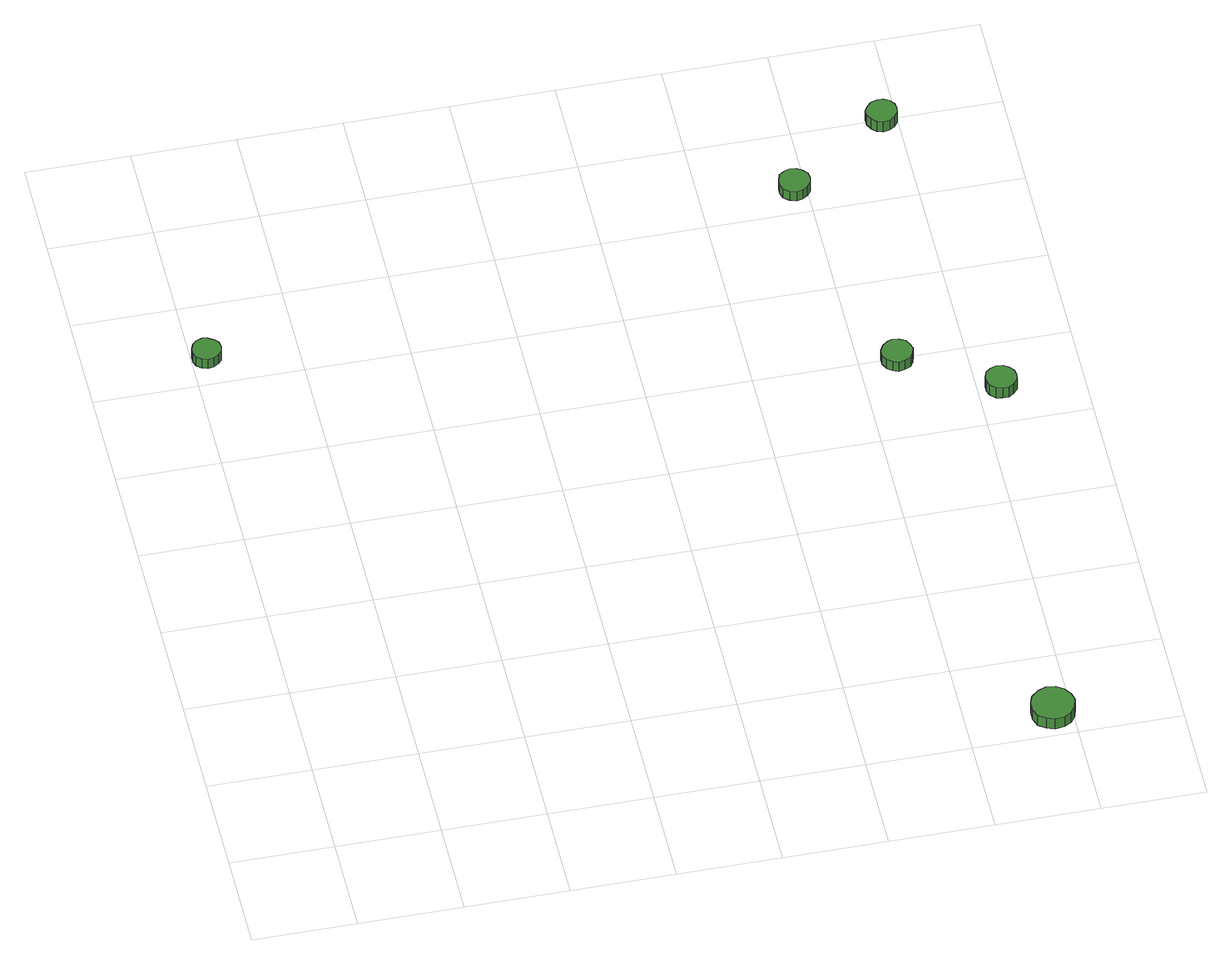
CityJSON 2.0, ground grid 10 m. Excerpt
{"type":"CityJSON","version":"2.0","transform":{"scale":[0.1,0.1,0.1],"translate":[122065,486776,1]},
"CityObjects":{
"tree1":{"type":"SolitaryVegetationObject","attributes":{"function":"something"},"geometry":[{"type":"MultiSurface","lod":"1","boundaries":[[[0,1,2,3,4,5,6,7,8,9,10,11,12,13,14]],[[15,16,17,18,19,20,21,22,23,24,25,26,27,28,29]],[[0,29,28,1]],[[1,28,27,2]],[[2,27,26,3]],[[3,26,25,4]],[[4,25,24,5]],[[5,24,23,6]],[[6,23,22,7]],[[7,22,21,8]],[[8,21,20,9]],[[9,20,19,10]],[[10,19,18,11]],[[11,18,17,12]],[[12,17,16,13]],[[13,16,15,14]],[[14,15,29,0]]]}]},
"tree2":{"type":"SolitaryVegetationObject","attributes":{"function":"something"},"geometry":[{"type":"MultiSurface","lod":"1","boundaries":[[[30,31,32,33,34,35,36,37,38,39,40,41,42,43,44]],[[45,46,47,48,49,50,51,52,53,54,55,56,57,58,59]],[[30,59,58,31]],[[31,58,57,32]],[[32,57,56,33]],[[33,56,55,34]],[[34,55,54,35]],[[35,54,53,36]],[[36,53,52,37]],[[37,52,51,38]],[[38,51,50,39]],[[39,50,49,40]],[[40,49,48,41]],[[41,48,47,42]],[[42,47,46,43]],[[43,46,45,44]],[[44,45,59,30]]]}]},
"tree3":{"type":"SolitaryVegetationObject","attributes":{"function":"something"},"geometry":[{"type":"MultiSurface","lod":"1","boundaries":[[[60,61,62,63,64,65,66,67,68,69,70,71,72,73,74]],[[75,76,77,78,79,80,81,82,83,84,85,86,87,88,89]],[[60,89,88,61]],[[61,88,87,62]],[[62,87,86,63]],[[63,86,85,64]],[[64,85,84,65]],[[65,84,83,66]],[[66,83,82,67]],[[67,82,81,68]],[[68,81,80,69]],[[69,80,79,70]],[[70,79,78,71]],[[71,78,77,72]],[[72,77,76,73]],[[73,76,75,74]],[[74,75,89,60]]]}]},
"tree4":{"type":"SolitaryVegetationObject","attributes":{"function":"something"},"geometry":[{"type":"MultiSurface","lod":"1","boundaries":[[[90,91,92,93,94,95,96,97,98,99,100,101,102,103,104]],[[105,106,107,108,109,110,111,112,113,114,115,116,117,118,119]],[[90,119,118,91]],[[91,118,117,92]],[[92,117,116,93]],[[93,116,115,94]],[[94,115,114,95]],[[95,114,113,96]],[[96,113,112,97]],[[97,112,111,98]],[[98,111,110,99]],[[99,110,109,100]],[[100,109,108,101]],[[101,108,107,102]],[[102,107,106,103]],[[103,106,105,104]],[[104,105,119,90]]]}]},
"tree5":{"type":"SolitaryVegetationObject","attributes":{"function":"something"},"geometry":[{"type":"MultiSurface","lod":"1","boundaries":[[[120,121,122,123,124,125,126,127,128,129,130,131,132,133,134]],[[135,136,137,138,139,140,141,142,143,144,145,146,147,148,149]],[[120,149,148,121]],[[121,148,147,122]],[[122,147,146,123]],[[123,146,145,124]],[[124,145,144,125]],[[125,144,143,126]],[[126,143,142,127]],[[127,142,141,128]],[[128,141,140,129]],[[129,140,139,130]],[[130,139,138,131]],[[131,138,137,132]],[[132,137,136,133]],[[133,136,135,134]],[[134,135,149,120]]]}]},
"tree6":{"type":"SolitaryVegetationObject","attributes":{"function":"something"},"geometry":[{"type":"MultiSurface","lod":"1","boundaries":[[[150,151,152,153,154,155,156,157,158,159,160,161,162,163,164]],[[165,166,167,168,169,170,171,172,173,174,175,176,177,178,179]],[[150,179,178,151]],[[151,178,177,152]],[[152,177,176,153]],[[153,176,175,154]],[[154,175,174,155]],[[155,174,173,156]],[[156,173,172,157]],[[157,172,171,158]],[[158,171,170,159]],[[159,170,169,160]],[[160,169,168,161]],[[161,168,167,162]],[[162,167,166,163]],[[163,166,165,164]],[[164,165,179,150]]]}]}
},
"vertices":[
[28,633,13],[27,639,13],[23,643,13],[18,646,13],[13,647,13],[7,645,13],[3,641,13],[1,636,13],[1,630,13],[3,625,13],[7,621,13],[13,619,13],[18,620,13],[23,623,13],[27,627,13],[27,627,1],[23,623,1],[18,620,1],[13,619,1],[7,621,1],[3,625,1],[1,630,1],[1,636,1],[3,641,1],[7,645,1],[13,647,1],[18,646,1],[23,643,1],[27,639,1],[28,633,1],
[703,29,13],[701,37,13],[696,44,13],[689,49,13],[680,50,13],[672,47,13],[665,41,13],[662,33,13],[662,24,13],[665,16,13],[672,11,13],[680,8,13],[689,9,13],[696,13,13],[701,20,13],[701,20,0],[696,13,0],[689,9,0],[680,8,0],[672,11,0],[665,16,0],[662,24,0],[662,33,0],[665,41,0],[672,47,0],[680,50,0],[689,49,0],[696,44,0],[701,37,0],[703,29,0],
[650,493,18],[648,499,18],[645,504,18],[639,507,18],[633,508,18],[628,506,18],[623,502,18],[620,496,18],[620,490,18],[623,484,18],[628,480,18],[633,478,18],[639,479,18],[645,482,18],[648,487,18],[648,487,6],[645,482,6],[639,479,6],[633,478,6],[628,480,6],[623,484,6],[620,490,6],[620,496,6],[623,502,6],[628,506,6],[633,508,6],[639,507,6],[645,504,6],[648,499,6],[650,493,6],
[603,728,15],[602,734,15],[598,739,15],[593,742,15],[587,743,15],[581,741,15],[576,737,15],[574,731,15],[574,725,15],[576,719,15],[581,715,15],[587,713,15],[593,714,15],[598,717,15],[602,722,15],[602,722,3],[598,717,3],[593,714,3],[587,713,3],[581,715,3],[576,719,3],[574,725,3],[574,731,3],[576,737,3],[581,741,3],[587,743,3],[593,742,3],[598,739,3],[602,734,3],[603,728,3],
[736,440,18],[735,446,18],[731,451,18],[726,454,18],[720,455,18],[714,453,18],[709,449,18],[707,443,18],[707,437,18],[709,432,18],[714,427,18],[720,426,18],[726,426,18],[731,429,18],[735,434,18],[735,434,5],[731,429,5],[726,426,5],[720,426,5],[714,427,5],[709,432,5],[707,437,5],[707,443,5],[709,449,5],[714,453,5],[720,455,5],[726,454,5],[731,451,5],[735,446,5],[736,440,5],
[700,799,14],[699,805,14],[695,810,14],[690,813,14],[684,813,14],[678,811,14],[674,807,14],[671,802,14],[671,796,14],[674,790,14],[678,786,14],[684,784,14],[690,785,14],[695,788,14],[699,793,14],[699,793,1],[695,788,1],[690,785,1],[684,784,1],[678,786,1],[674,790,1],[671,796,1],[671,802,1],[674,807,1],[678,811,1],[684,813,1],[690,813,1],[695,810,1],[699,805,1],[700,799,1]
]}
